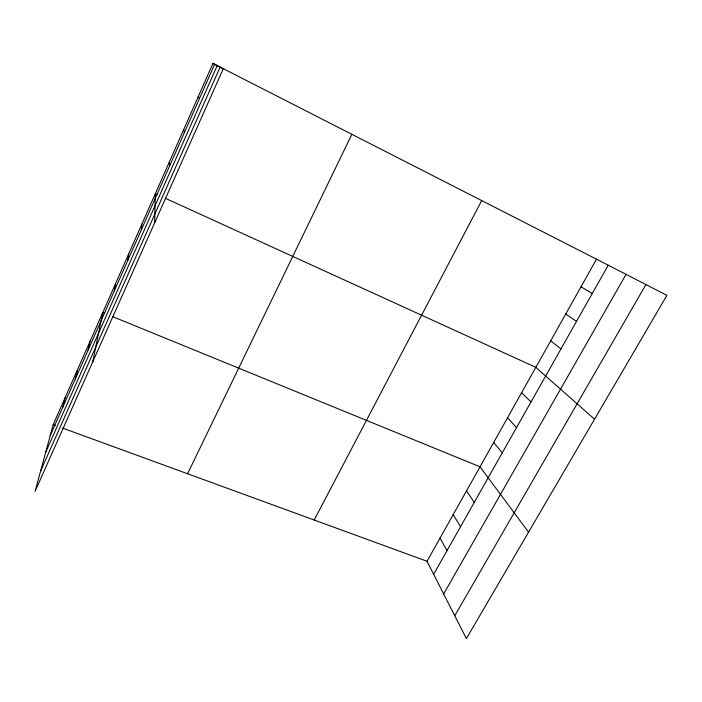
<?xml version="1.0" encoding="UTF-8"?>
<svg xmlns="http://www.w3.org/2000/svg" width="702" height="702" viewBox="0 0 702 702"><rect width="100%" height="100%" fill="white"/><g stroke="black" fill="none" stroke-linecap="round" stroke-linejoin="round"><path stroke-width="1.05" d="M154.633 222.859L155.326 193.699L157.301 194.603M141.365 229.756L141.883 224.096M127.738 260.539L128.641 254.036M114.321 290.847L115.602 283.529M92.787 361.741L102.746 312.583L104.756 313.408M88.092 350.096L90.084 341.216M75.272 379.054L77.606 369.427M62.636 407.581L65.312 397.235M53.194 424.649L35.1 491.295L223.192 68.893L212.952 63.399L53.194 424.649L55.239 425.394M50.193 435.688L214.619 64.294M45.639 452.474L217.181 65.672M40.523 471.314L220.086 67.225M187.583 473.753L351.86 134.301M314.206 520.024L481.686 200.579M427.027 561.249L596.507 259.187L666.9 295.34L466.374 638.601L427.027 561.249L62.39 428.009M433.66 574.289L608.248 265.216M443.664 593.945L626.044 274.359M454.756 615.751L645.919 284.564M112.803 316.699L480.019 466.795L528.553 532.169M165.216 198.218L535.828 367.339L594.541 419.208M212.952 63.399L596.507 259.187M581.019 286.785L592.269 293.515M565.742 314.005L576.509 321.411M550.684 340.856L560.977 348.912M521.595 392.69L530.993 401.974M507.555 417.716L516.532 427.588M493.699 442.418L502.263 452.851M466.523 490.865L474.28 502.386M198.192 96.762L199.403 98.675M453.185 514.627L460.565 526.667M440.022 538.092L447.025 550.631M183.678 129.589L184.424 132.494M169.384 161.899L169.7 165.76"/></g></svg>
